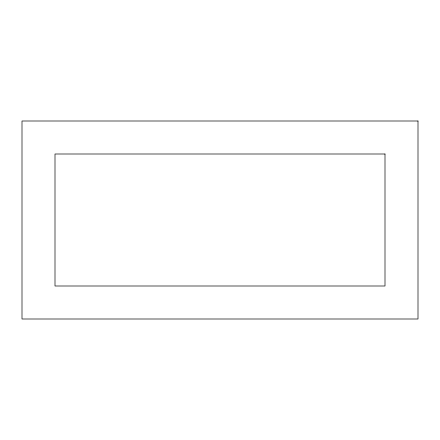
<?xml version="1.0" encoding="UTF-8"?>
<svg xmlns="http://www.w3.org/2000/svg" width="440" height="440" viewBox="0 0 440 440"><rect width="100%" height="100%" fill="white"/><g stroke="black" fill="none" stroke-linecap="round" stroke-linejoin="round"><path stroke-width="0.66" d="M418 121L22 121L22 319L418 319L418 121M385 154L55 154L55 286L385 286L385 154"/></g></svg>
